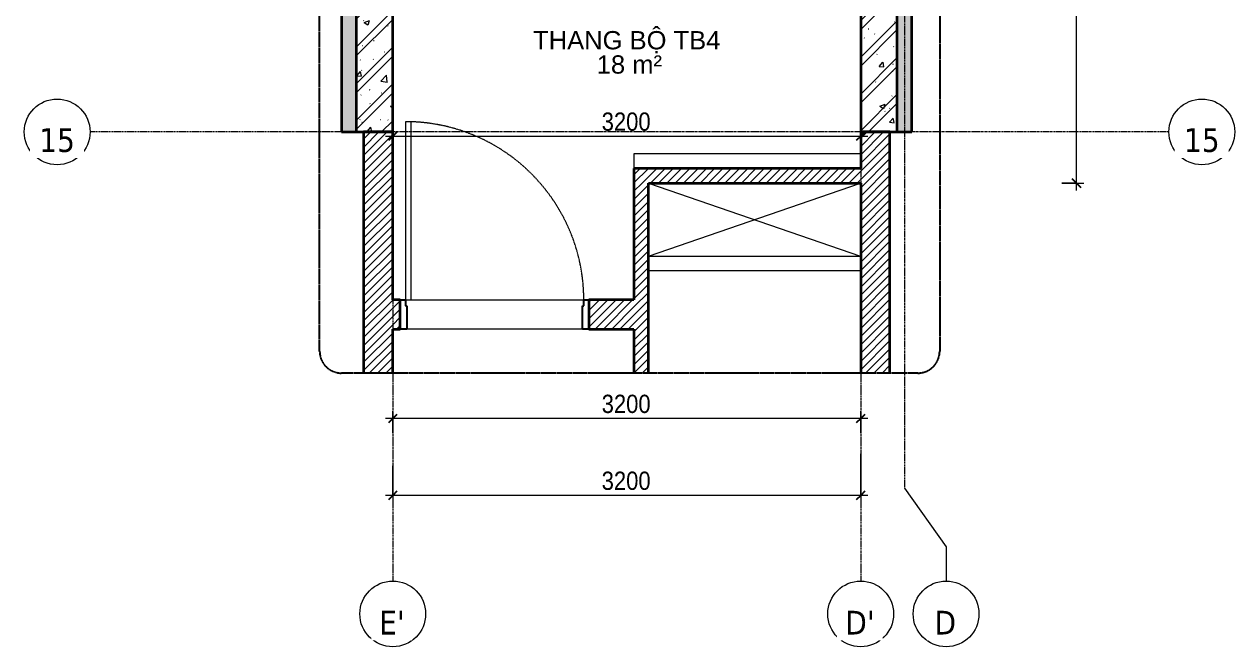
# Model space of a CAD drawing. Header units: millimetres. Extents: x -38913 to 20524, y -4975 to 129755.
# Drawn here: x -22948 to -14670, y 118530 to 122790 of the extents above; entities that cross this region are included whole.
import ezdxf

# ---------------------------------------------------------------- set-up
doc = ezdxf.new("R2010")
doc.units = ezdxf.units.MM
for name, pattern in [('Dash - Tight', [4.5, 3, -1.5]), ('Grid Line', [22.225, 12.7, -3.175, 3.175, -3.175]), ('Hidden', [7.14375, 4.7625, -2.38125])]:
    doc.linetypes.add(name, pattern=pattern)
for name, color, linetype, lineweight in [('0-2', 250, 'Continuous', 18), ('0-3', 10, 'Continuous', 5), ('A-ANNO-DIMS', 211, 'Continuous', 9), ('A-ANNO-DIMS-50', 211, 'Continuous', 9), ('A-AREA-IDEN', 2, 'Continuous', 9), ('A-DETL-GENF-1', 92, 'Dash - Tight', 18), ('A-DETL-GENF-2', 254, 'Continuous', 18), ('A-DETL-GENF-3', 92, 'Hidden', 25), ('A-DETL-MEDM', 33, 'Continuous', 35), ('A-DOOR', 31, 'Continuous', 18), ('A-DOOR-FRAM', 31, 'Continuous', 25), ('A-FLOR', 192, 'Continuous', 18), ('A-FLOR-1', 250, 'Continuous', 18), ('A-WALL', 113, 'Continuous', 18), ('A-WALL-1', 113, 'Continuous', 35), ('A-WALL-PATT-1', 111, 'Continuous', 18), ('S-COLS-1', 9, 'Continuous', 5), ('S-COLS-2', 7, 'Continuous', 35), ('S-GRID', 1, 'Continuous', 9), ('S-GRID-1', 1, 'Grid Line', 9), ('S-GRID-IDEN', 1, 'Continuous', 9)]:
    doc.layers.add(name, color=color, linetype=linetype, lineweight=lineweight)
doc.styles.add('Arial_3', font='arial.ttf', dxfattribs={"height": 125})
doc.styles.add('Tahoma_B', font='tahomabd.ttf', dxfattribs={"height": 162.5})
doc.styles.add('UTM Avo', font='', dxfattribs={"width": 0.9, "height": 125})
doc.styles.get('UTM Avo').set_extended_font_data('UTM Avo')
doc.dimstyles.new('1_Dim_chi_tiet_2_5', dxfattribs={"dimscale": 304.8, "dimtxt": 124.912619, "dimasz": 0.19685, "dimexe": 0.164042, "dimexo": 0.0625, "dimgap": 0.016404, "dimtad": 1, "dimdec": 0, "dimrnd": 5, "dimzin": 0, "dimdsep": 46, "dimtxsty": 'UTM Avo', "dimblk1": 'OBLIQUE', "dimblk2": 'OBLIQUE', "dimsah": 1, "dimcen": 0.09, "dimdle": 0.164042, "dimazin": 0, "dimtfac": 1, "dimtdec": 4, "dimtix": 1, "dimtmove": 0, "dimatfit": 3, "dimfxl": 0.328084, "dimfxlon": 1, "dimtvp": 1, "dimtolj": 1, "dimtzin": 0, "dimarcsym": 2})
pattern_1 = [(45, (16608.726, 0), (-28.284271, 28.284271), [])]

# ---------------------------------------------------------------- blocks, each defined once
blk = doc.blocks.new('NCV_TKTC_KET CAU_rvt-3-TKCS_THANG BỘ TB4 - MẶT BẰNG TẦNG 8')
at = {"layer": 'S-COLS-1'}
for points in [[(-37336.9, 126652.6), (-37336.9, 127252.6), (-37386.9, 127252.6), (-37386.9, 127227.6), (-37381.9, 127227.6), (-37381.9, 127177.6), (-37386.9, 127177.6), (-37386.9, 126652.6), (-37381.9, 126652.6)], [(-33486.9, 126652.6), (-33486.9, 127177.6), (-33491.9, 127177.6), (-33491.9, 127227.6), (-33486.9, 127227.6), (-33486.9, 127252.6), (-33536.9, 127252.4), (-33536.9, 126652.6), (-33491.9, 126652.6)], [(-37036.9, 122052.6), (-37036.9, 122052.6), (-37286.9, 122052.6), (-37286.9, 123052.6), (-37386.9, 123052.6), (-37386.9, 122052.6), (-37286.9, 122052.6)], [(-33586.9, 122052.6), (-33486.9, 122052.6), (-33486.9, 123052.6), (-33586.9, 123052.6), (-33586.9, 122052.6), (-33836.9, 122052.6)]]:
    blk.add_hatch(color=256, dxfattribs=at).paths.add_polyline_path(points)
at = {"layer": 'A-FLOR-1'}
for p, q in [((-37035.6, 123372.6), (-37036.9, 123372.6)), ((-35336.5, 123372.6), (-35535.6, 123372.6)), ((-33887.3, 123372.6), (-35286.5, 123372.6)), ((-33836.9, 121902.6), (-35387.4, 121902.6)), ((-35387.4, 121902.6), (-35387.4, 120902.6)), ((-35387.4, 120902.6), (-35387.4, 121802.6)), ((-33837.4, 121702.6), (-33837.4, 121202.6)), ((-36950.3, 120902.6), (-35730.3, 120902.6)), ((-35730.3, 120902.4), (-36950.3, 120902.4))]:
    blk.add_line(p, q, dxfattribs=at)
at = {"layer": 'S-COLS-2'}
for p, q in [((-37336.9, 127252.6), (-37386.9, 127252.6)), ((-37386.9, 127252.6), (-37386.9, 127227.6)), ((-33486.9, 127252.6), (-33836.9, 127252.6)), ((-33486.9, 127227.6), (-33486.9, 127252.6)), ((-37386.9, 127177.6), (-37386.9, 126652.6)), ((-33486.9, 126652.6), (-33486.9, 127177.6)), ((-37386.9, 126652.6), (-37336.9, 126652.6)), ((-33536.9, 126652.6), (-33486.9, 126652.6)), ((-37286.9, 123052.6), (-37386.9, 123052.6)), ((-37386.9, 123052.6), (-37386.9, 122052.6)), ((-33486.9, 123052.6), (-33586.9, 123052.6)), ((-33486.9, 122052.6), (-33486.9, 123052.6)), ((-37386.9, 122052.6), (-37036.9, 122052.6)), ((-33836.9, 122052.6), (-33486.9, 122052.6))]:
    blk.add_line(p, q, dxfattribs=at)
blk = doc.blocks.new('FD_01 - FD_01-1200x2200mm-1787918-TKCS_THANG BỘ TB4 - MẶT BẰNG TẦNG 8')
at = {"layer": 'A-DETL-GENF-1'}
for p, q in [((610, -100), (570, -100)), ((570, -100), (570, -1320)), ((610, -1320), (610, -100)), ((570, -1320), (610, -1320))]:
    blk.add_line(p, q, dxfattribs=at)
blk.add_arc((610, -100), 1220, 180, 268.12111, dxfattribs=at)
at = {"layer": 'A-DOOR-FRAM'}
for p, q in [((-645, 100), (-600, 100)), ((-645, -100), (-645, 100)), ((-600, 100), (-600, -60)), ((600, 100), (645, 100)), ((600, -60), (600, 100)), ((645, 100), (645, -100)), ((-600, -60), (-610, -60)), ((-610, -60), (-610, -100)), ((610, -60), (600, -60)), ((610, -100), (610, -60)), ((-610, -100), (-645, -100)), ((645, -100), (610, -100))]:
    blk.add_line(p, q, dxfattribs=at)
blk = doc.blocks.new('BORDER VIEW - BORDER VIEW-1921838-TKCS_THANG BỘ TB4 - MẶT BẰNG TẦNG 8')
at = {"layer": 'A-DETL-GENF-3'}
for p, q in [((150, 7166.4), (4090.4, 7166.4)), ((0, 150), (0, 7016.4)), ((4240.4, 7016.4), (4240.4, 150)), ((4090.4, 0), (150, 0))]:
    blk.add_line(p, q, dxfattribs=at)
for centre, start, end in [((150, 7016.4), 90, 180), ((4090.4, 7016.4), 0, 90), ((150, 150), 180, 270), ((4090.4, 150), 270, 0)]:
    blk.add_arc(centre, 150, start, end, dxfattribs=at)
blk = doc.blocks.new('Grid - M_Grid Head - Circle-353313-TKCS_THANG BỘ TB4 - MẶT BẰNG TẦNG 8')
at = {"layer": 'S-GRID-IDEN'}
blk.add_circle((0, 0), 4.5, dxfattribs=at)
blk = doc.blocks.new('DIMBLOCK67-TKCS_THANG BỘ TB4 - MẶT BẰNG TẦNG 8')
at = {"layer": 'A-ANNO-DIMS-50'}
for p, q in [((-17228.2, 119849.6), (-17228.2, 119515.9)), ((-17228.2, 119565.9), (-17228.2, 119849.6)), ((-20428.2, 119769), (-20428.2, 119515.9)), ((-20428.2, 119565.9), (-20428.2, 119769)), ((-17178.2, 119565.9), (-20478.2, 119565.9))]:
    blk.add_line(p, q, dxfattribs=at)
at = {"layer": 'A-ANNO-DIMS-50', "lineweight": 25}
for p, q in [((-20428.2, 119565.9), (-20458.2, 119535.9)), ((-20428.2, 119565.9), (-20398.2, 119595.9)), ((-17228.2, 119565.9), (-17258.2, 119535.9)), ((-17228.2, 119565.9), (-17198.2, 119595.9))]:
    blk.add_line(p, q, dxfattribs=at)
at = {"layer": 'A-ANNO-DIMS-50', "color": 0, "insert": (-18999.4, 119728.3), "char_height": 125, "width": 410.824, "attachment_point": 1, "line_spacing_factor": 1.110334, "style": 'UTM Avo'}
blk.add_mtext('3200', dxfattribs=at)
blk = doc.blocks.new('_Oblique')
at = {"color": 0, "linetype": 'ByBlock', "lineweight": -2}
blk.add_line((-0.5, -0.5), (0.5, 0.5), dxfattribs=at)
blk = doc.blocks.new('DIMBLOCK71-TKCS_THANG BỘ TB4 - MẶT BẰNG TẦNG 8')
at = {"layer": 'A-ANNO-DIMS-50'}
for p, q in [((-20428.2, 119992), (-20428.2, 120142)), ((-17228.2, 119992), (-17228.2, 120142)), ((-17178.2, 120092), (-20478.2, 120092)), ((-20428.2, 120092), (-20428.2, 119992)), ((-17228.2, 120092), (-17228.2, 119992))]:
    blk.add_line(p, q, dxfattribs=at)
at = {"layer": 'A-ANNO-DIMS-50', "lineweight": 25}
for p, q in [((-20428.2, 120092), (-20398.2, 120122)), ((-17228.2, 120092), (-17198.2, 120122)), ((-20428.2, 120092), (-20458.2, 120062)), ((-17228.2, 120092), (-17258.2, 120062))]:
    blk.add_line(p, q, dxfattribs=at)
at = {"layer": 'A-ANNO-DIMS-50', "color": 0, "insert": (-18999.4, 120254.4), "char_height": 125, "width": 410.824, "attachment_point": 1, "line_spacing_factor": 1.110334, "style": 'UTM Avo'}
blk.add_mtext('3200', dxfattribs=at)
blk = doc.blocks.new('DIMBLOCK72-TKCS_THANG BỘ TB4 - MẶT BẰNG TẦNG 8')
at = {"layer": 'A-ANNO-DIMS-50'}
for p, q in [((-20428.2, 122123.2), (-20428.2, 121973.2)), ((-20428.2, 122023.2), (-20428.2, 122123.2)), ((-17228.2, 122123.2), (-17228.2, 121973.2)), ((-17228.2, 122023.2), (-17228.2, 122123.2)), ((-20478.2, 122023.2), (-17178.2, 122023.2))]:
    blk.add_line(p, q, dxfattribs=at)
at = {"layer": 'A-ANNO-DIMS-50', "lineweight": 25}
for p, q in [((-20428.2, 122023.2), (-20398.2, 122053.2)), ((-17228.2, 122023.2), (-17198.2, 122053.2)), ((-20428.2, 122023.2), (-20458.2, 121993.2)), ((-17228.2, 122023.2), (-17258.2, 121993.2))]:
    blk.add_line(p, q, dxfattribs=at)
at = {"layer": 'A-ANNO-DIMS-50', "color": 0, "insert": (-18999.4, 122185.6), "char_height": 125, "width": 410.824, "attachment_point": 1, "line_spacing_factor": 1.110334, "style": 'UTM Avo'}
blk.add_mtext('3200', dxfattribs=at)
blk = doc.blocks.new('DIMBLOCK74-TKCS_THANG BỘ TB4 - MẶT BẰNG TẦNG 8')
at = {"layer": 'A-ANNO-DIMS-50', "lineweight": 25}
for p, q in [((-15752.6, 127052.6), (-15782.6, 127082.6)), ((-15752.6, 127052.6), (-15722.6, 127022.6)), ((-15752.6, 121702.6), (-15782.6, 121732.6)), ((-15752.6, 121702.6), (-15722.6, 121672.6))]:
    blk.add_line(p, q, dxfattribs=at)
at = {"layer": 'A-ANNO-DIMS-50'}
for p, q in [((-15852.6, 127052.6), (-15702.6, 127052.6)), ((-15752.6, 127052.6), (-15852.6, 127052.6)), ((-15752.6, 121652.6), (-15752.6, 127052.6)), ((-15852.6, 121702.6), (-15702.6, 121702.6)), ((-15752.6, 121702.6), (-15852.6, 121702.6))]:
    blk.add_line(p, q, dxfattribs=at)
at = {"layer": 'A-ANNO-DIMS-50', "color": 0, "insert": (-15914.9, 124206.4), "char_height": 125, "width": 410.824, "attachment_point": 1, "rotation": 90, "line_spacing_factor": 1.110334, "style": 'UTM Avo'}
blk.add_mtext('5350', dxfattribs=at)

msp = doc.modelspace()

# ---------------------------------------------------------------- hatches: boundary and pattern name
at = {"layer": 'A-DETL-GENF-2'}
h = msp.add_hatch(dxfattribs=at)
h.set_pattern_fill('FP_2', color=256, style=0, pattern_type=2)
h.set_pattern_definition([(50, (16608.73, 0), (364.3679, -31.8783), [38.1, -419.1]), (355, (16608.73, 0), (-70.4859, 382.1133), [30.48, -335.28]), (100.451, (16639.1, -2.66), (293.885, 350.2334), [32.38, -356.18]), (46.184, (16608.73, 101.6), (542.1585, -84.0858), [57.15, -628.65]), (96.636, (16653.9, 94.6), (474.805, 494.8554), [48.57, -534.27]), (351.184, (16608.7, 101.6), (474.8102, 494.85), [45.72, -502.92]), (21, (16659.53, 76.2), (303.2285, -204.53046), [38.1, -419.1]), (326, (16659.53, 76.2), (123.6039, 368.376), [30.48, -335.28]), (71.451, (16684.8, 59.16), (426.8341, 163.8427), [32.38, -356.18]), (37.5, (16608.73, 0), (6.17665, 169.11015), [3.353, -327.863, 3.353, -337.007, -336.55]), (37.5, (16608.73, 0), (6.17665, 169.11015), [-671.576, 3.353, -333.197]), (7.5, (16608.73, 0), (133.63888, 200.3615), [3.353, -190.703, 3.353, -320.243, -128.27]), (7.5, (16608.73, 0), (133.63888, 200.3615), [-517.652, 3.353, -124.917]), (327.5, (16495.44, 0), (271.18182, -11.45836), [3.353, -123.647, 3.353, -392.887, -525.78]), (327.5, (16495.44, 0), (271.18182, -11.45836), [-523.24, 3.353, -522.427]), (317.5, (16444.64, 0), (296.2585, 50.85285), [3.353, -161.747, 3.353, -259.791, -373.38]), (317.5, (16444.64, 0), (296.2585, 50.85285), [-428.244, 3.353, -370.027]), (45, (16608.73, 0), (-125.72359, 125.72359), []), (45, (16608.73, 190.5), (-125.72359, 125.72359), [])])
h.paths.add_polyline_path([(-16978.2, 122052.6), (-16978.2, 123352.6), (-17228.2, 123352.6), (-17228.2, 122052.6)])
h.paths.add_polyline_path([(-20678.2, 122052.6), (-20428.2, 122052.6), (-20428.2, 123352.6), (-20678.2, 123352.6)])
h.paths.add_polyline_path([(-17228.2, 126652.6), (-16928.2, 126652.6), (-16928.2, 127252.4), (-17228.2, 127252.4)])
h.paths.add_polyline_path([(-20728.2, 126652.6), (-20428.2, 126652.6), (-20428.2, 127252.6), (-20728.2, 127252.6)])
at = {"layer": 'A-WALL-PATT-1'}
h = msp.add_hatch(dxfattribs=at)
h.set_pattern_fill('FP_1', color=256, style=0, pattern_type=2)
h.set_pattern_definition(pattern_1)
h.paths.add_polyline_path([(-20428.2, 120402.6), (-20428.2, 122052.6), (-20628.2, 122052.6), (-20628.2, 120402.6), (-20462.5, 120402.6)])
h = msp.add_hatch(dxfattribs=at)
h.set_pattern_fill('FP_1', color=256, style=0, pattern_type=2)
h.set_pattern_definition(pattern_1)
h.paths.add_polyline_path([(-17228.2, 120402.6), (-17028.2, 120403.1), (-17028.2, 122052.6), (-17228.2, 122052.6), (-17228.2, 120403.1)])
h = msp.add_hatch(dxfattribs=at)
h.set_pattern_fill('FP_1', color=256, style=0, pattern_type=2)
h.set_pattern_definition(pattern_1)
h.paths.add_polyline_path([(-18678.6, 121702.6), (-17228.2, 121702.6), (-17228.2, 121802.6), (-18778.6, 121802.6), (-18778.6, 121702.6)])
h = msp.add_hatch(dxfattribs=at)
h.set_pattern_fill('FP_1', color=256, style=0, pattern_type=2)
h.set_pattern_definition(pattern_1)
h.paths.add_polyline_path([(-18716.9, 120402.6), (-18678.6, 120403.1), (-18678.6, 121702.6), (-18778.6, 121702.6), (-18778.6, 120402.6), (-18729.4, 120402.6)])
h = msp.add_hatch(dxfattribs=at)
h.set_pattern_fill('FP_1', color=256, style=0, pattern_type=2)
h.set_pattern_definition(pattern_1)
h.paths.add_polyline_path([(-18778.6, 120702.6), (-18778.6, 120902.6), (-19086.6, 120902.6), (-19086.6, 120702.6), (-18892, 120702.6)])
h.paths.add_polyline_path([(-20376.6, 120702.6), (-20376.6, 120902.6), (-20428.2, 120902.6), (-20428.2, 120702.6)])

# ---------------------------------------------------------------- linework, layer by layer
at = {"layer": '0-2'}
for p, q in [((-18678.6, 121202.6), (-17228.6, 121702.6)), ((-18678.6, 121702.6), (-17228.6, 121202.6)), ((-17228.6, 121202.6), (-17228.6, 121702.6))]:
    msp.add_line(p, q, dxfattribs=at)
at = {"layer": 'A-DETL-MEDM'}
for p, q in [((-20678.2, 123352.6), (-20678.2, 122052.6)), ((-20428.2, 122052.6), (-20428.2, 123352.6)), ((-17228.2, 123352.6), (-17228.2, 122052.6)), ((-16978.2, 122052.6), (-16978.2, 123352.6)), ((-20678.2, 122052.6), (-20428.2, 122052.6)), ((-17228.2, 122052.6), (-16978.2, 122052.6))]:
    msp.add_line(p, q, dxfattribs=at)
at = {"layer": 'A-FLOR'}
for p, q in [((-17228.6, 120403.1), (-17228.6, 121102.6)), ((-19131.6, 120702.6), (-20331.6, 120702.6))]:
    msp.add_line(p, q, dxfattribs=at)
at = {"layer": 'A-WALL'}
for p, q in [((-18678.6, 121202.6), (-17228.2, 121202.6)), ((-17228.2, 121102.6), (-18678.6, 121102.6))]:
    msp.add_line(p, q, dxfattribs=at)
at = {"layer": 'A-WALL-1'}
for p, q in [((-20628.2, 122052.6), (-20628.2, 120402.6)), ((-20428.2, 122052.6), (-20628.2, 122052.6)), ((-20428.2, 120902.6), (-20428.2, 122052.6)), ((-17028.2, 122052.6), (-17228.2, 122052.6)), ((-17228.2, 122052.6), (-17228.2, 121802.6)), ((-17028.2, 120403.1), (-17028.2, 122052.6)), ((-17228.2, 121802.6), (-18778.6, 121802.6)), ((-18778.6, 121802.6), (-18778.6, 120902.6)), ((-18678.6, 121702.6), (-17228.2, 121702.6)), ((-18678.6, 120403.1), (-18678.6, 121702.6)), ((-17228.2, 121702.6), (-17228.2, 120403.1)), ((-20376.6, 120902.6), (-20428.2, 120902.6)), ((-20376.6, 120702.6), (-20376.6, 120902.6)), ((-18778.6, 120902.6), (-19086.6, 120902.6)), ((-19086.6, 120902.6), (-19086.6, 120702.6)), ((-20428.2, 120402.6), (-20428.2, 120702.6)), ((-20428.2, 120702.6), (-20376.6, 120702.6)), ((-19086.6, 120702.6), (-18778.6, 120702.6)), ((-18778.6, 120702.6), (-18778.6, 120403.1))]:
    msp.add_line(p, q, dxfattribs=at)
at = {"layer": 'S-GRID'}
for p, q in [((-16928.2, 119614.6), (-16644.2, 119213.4)), ((-16644.2, 119213.4), (-16644.2, 118979.6))]:
    msp.add_line(p, q, dxfattribs=at)
at = {"layer": 'S-GRID-1'}
for p, q in [((-20428.2, 127228.4), (-20428.2, 120229.6)), ((-17228.2, 127228.4), (-17228.2, 120229.6)), ((-16928.2, 126593.4), (-16928.2, 120864.6)), ((-16369.9, 122052.6), (-21248.4, 122052.6)), ((-16928.2, 120864.6), (-16928.2, 119614.6)), ((-20428.2, 120229.6), (-20428.2, 118979.6)), ((-17228.2, 120229.6), (-17228.2, 118979.6))]:
    msp.add_line(p, q, dxfattribs=at)

# ---------------------------------------------------------------- block references
at = {"layer": '0-3'}
msp.add_blockref('NCV_TKTC_KET CAU_rvt-3-TKCS_THANG BỘ TB4 - MẶT BẰNG TẦNG 8', (16608.7, 0), dxfattribs=at)
at = {"layer": 'A-DETL-GENF-1'}
msp.add_blockref('BORDER VIEW - BORDER VIEW-1921838-TKCS_THANG BỘ TB4 - MẶT BẰNG TẦNG 8', (-20928.2, 120402.6), dxfattribs=at)
at = {"layer": 'A-DOOR', "rotation": 180}
msp.add_blockref('FD_01 - FD_01-1200x2200mm-1787918-TKCS_THANG BỘ TB4 - MẶT BẰNG TẦNG 8', (-19731.6, 120802.6), dxfattribs=at)
at = {"layer": 'S-GRID-IDEN', "xscale": 49.99999999999998, "yscale": 49.99999999999998, "zscale": 49.99999999999998}
for p, rotation in [((-22723.4, 122052.6), 89.99999999999987), ((-14894.9, 122052.6), 89.99999999999987), ((-20428.2, 118754.6), 180), ((-17228.2, 118754.6), 180), ((-16644.2, 118754.6), 180)]:
    msp.add_blockref('Grid - M_Grid Head - Circle-353313-TKCS_THANG BỘ TB4 - MẶT BẰNG TẦNG 8', p, dxfattribs=dict(at, rotation=rotation))

# ---------------------------------------------------------------- texts
at = {"layer": 'A-AREA-IDEN', "char_height": 125, "line_spacing_factor": 0.936439, "style": 'Arial_3'}
for s, insert, width, attachment_point in [('\\pt2.5,5,7.5,10,12.5,15,17.5,20,22.5,25,27.5,30,32.5,35,37.5,40,42.5,45,47.5,50,52.5,55,57.5,60,62.5,65,67.5,70,72.5,75,77.5,80;THANG BỘ TB4', (-18827.9, 122590), 1286.5, 8), ('\\pt2.5,5,7.5,10,12.5,15,17.5,20,22.5,25,27.5,30,32.5,35,37.5,40,42.5,45,47.5,50,52.5,55,57.5,60,62.5,65,67.5,70,72.5,75,77.5,80;18 m²', (-18810, 122513.1), 453, 5)]:
    msp.add_mtext(s, dxfattribs=dict(at, insert=insert, width=width, attachment_point=attachment_point))

# ---------------------------------------------------------------- dimensions: what is measured, and where the dimension line sits
at = {"layer": 'A-ANNO-DIMS'}
dim = msp.add_linear_dim(base=(-15752.6, 127052.6), p1=(-15852.6, 121702.6), p2=(-15852.6, 127052.6), angle=90, dimstyle='1_Dim_chi_tiet_2_5', override={"dimpost": '<>', "dimfxl": 5350}, dxfattribs=at)
dim.commit()
dim.dimension.update_dxf_attribs({"geometry": 'DIMBLOCK74-TKCS_THANG BỘ TB4 - MẶT BẰNG TẦNG 8', "text_midpoint": (-15822.2, 124377.6)})
for base, p1, p2, override, picture, middle in [((-17228.2, 122023.2), (-20428.2, 122123.2), (-17228.2, 122123.2), {"dimpost": '<>', "dimfxl": 3200}, 'DIMBLOCK72-TKCS_THANG BỘ TB4 - MẶT BẰNG TẦNG 8', (-18828.2, 122092.9)), ((-20428.2, 120092), (-17228.2, 119992), (-20428.2, 119992), {"dimpost": '<>', "dimfxl": 3200}, 'DIMBLOCK71-TKCS_THANG BỘ TB4 - MẶT BẰNG TẦNG 8', (-18828.2, 120161.7)), ((-20428.2, 119565.9), (-17228.2, 119849.6), (-20428.2, 119769), {"dimpost": '<>', "dimfxl": 3201.014886}, 'DIMBLOCK67-TKCS_THANG BỘ TB4 - MẶT BẰNG TẦNG 8', (-18828.2, 119635.6))]:
    dim = msp.add_linear_dim(base=base, p1=p1, p2=p2, dimstyle='1_Dim_chi_tiet_2_5', override=override, dxfattribs=at)
    dim.commit()
    dim.dimension.update_dxf_attribs({"geometry": picture, "text_midpoint": middle})

# ---------------------------------------------------------------- next in the draw order: texts
at = {"layer": 'S-GRID-IDEN', "char_height": 162.5, "attachment_point": 5, "line_spacing_factor": 0.996129, "style": 'Tahoma_B', "bg_fill": 3, "box_fill_scale": 1.25, "bg_fill_color": 256, "bg_fill_true_color": 13158600, "bg_fill_transparency": 0}
for s, insert, width in [('\\pt634.99962,1269.99925,1905.0005,2540.00013,3174.99975,3809.99937,4445.00062,5080.00025,5714.99987,6349.9995,6985.00075,7620.00037,8255,8889.99962,9524.99925,10160.0005,10795.00013,11429.99975,12064.99938,12700.00063,13335.00025,13969.99988,14604.9995,15240.00075,15875.00038,16510,17144.99963,17779.99925,18415.0005,19050.00013,19684.99975,20319.99938;15', (-22723.9, 121995.3), 288), ('\\pt634.99962,1269.99925,1905.0005,2540.00013,3174.99975,3809.99937,4445.00062,5080.00025,5714.99987,6349.9995,6985.00075,7620.00037,8255,8889.99962,9524.99925,10160.0005,10795.00013,11429.99975,12064.99938,12700.00063,13335.00025,13969.99988,14604.9995,15240.00075,15875.00038,16510,17144.99963,17779.99925,18415.0005,19050.00013,19684.99975,20319.99938;15', (-14895.4, 121995.3), 288), ("\\pt634.99962,1269.99925,1905.0005,2540.00013,3174.99975,3809.99937,4445.00062,5080.00025,5714.99987,6349.9995,6985.00075,7620.00037,8255,8889.99962,9524.99925,10160.0005,10795.00013,11429.99975,12064.99938,12700.00063,13335.00025,13969.99988,14604.9995,15240.00075,15875.00038,16510,17144.99963,17779.99925,18415.0005,19050.00013,19684.99975,20319.99938;E'", (-20433.8, 118694.8), 198.5), ("\\pt634.99962,1269.99925,1905.0005,2540.00013,3174.99975,3809.99937,4445.00062,5080.00025,5714.99987,6349.9995,6985.00075,7620.00037,8255,8889.99962,9524.99925,10160.0005,10795.00013,11429.99975,12064.99938,12700.00063,13335.00025,13969.99988,14604.9995,15240.00075,15875.00038,16510,17144.99963,17779.99925,18415.0005,19050.00013,19684.99975,20319.99938;D'", (-17233.6, 118694.8), 231.5), ('\\pt634.99962,1269.99925,1905.0005,2540.00013,3174.99975,3809.99937,4445.00062,5080.00025,5714.99987,6349.9995,6985.00075,7620.00037,8255,8889.99962,9524.99925,10160.0005,10795.00013,11429.99975,12064.99938,12700.00063,13335.00025,13969.99988,14604.9995,15240.00075,15875.00038,16510,17144.99963,17779.99925,18415.0005,19050.00013,19684.99975,20319.99938;D', (-16649.8, 118694.8), 172)]:
    msp.add_mtext(s, dxfattribs=dict(at, insert=insert, width=width))

# ---------------------------------------------------------------- next in the draw order: linework, layer by layer
at = {"layer": 'S-GRID-1'}
for p, q in [((-21248.4, 122052.6), (-22498.4, 122052.6)), ((-15119.9, 122052.6), (-16369.9, 122052.6))]:
    msp.add_line(p, q, dxfattribs=at)

doc.saveas('drawing.dxf')
